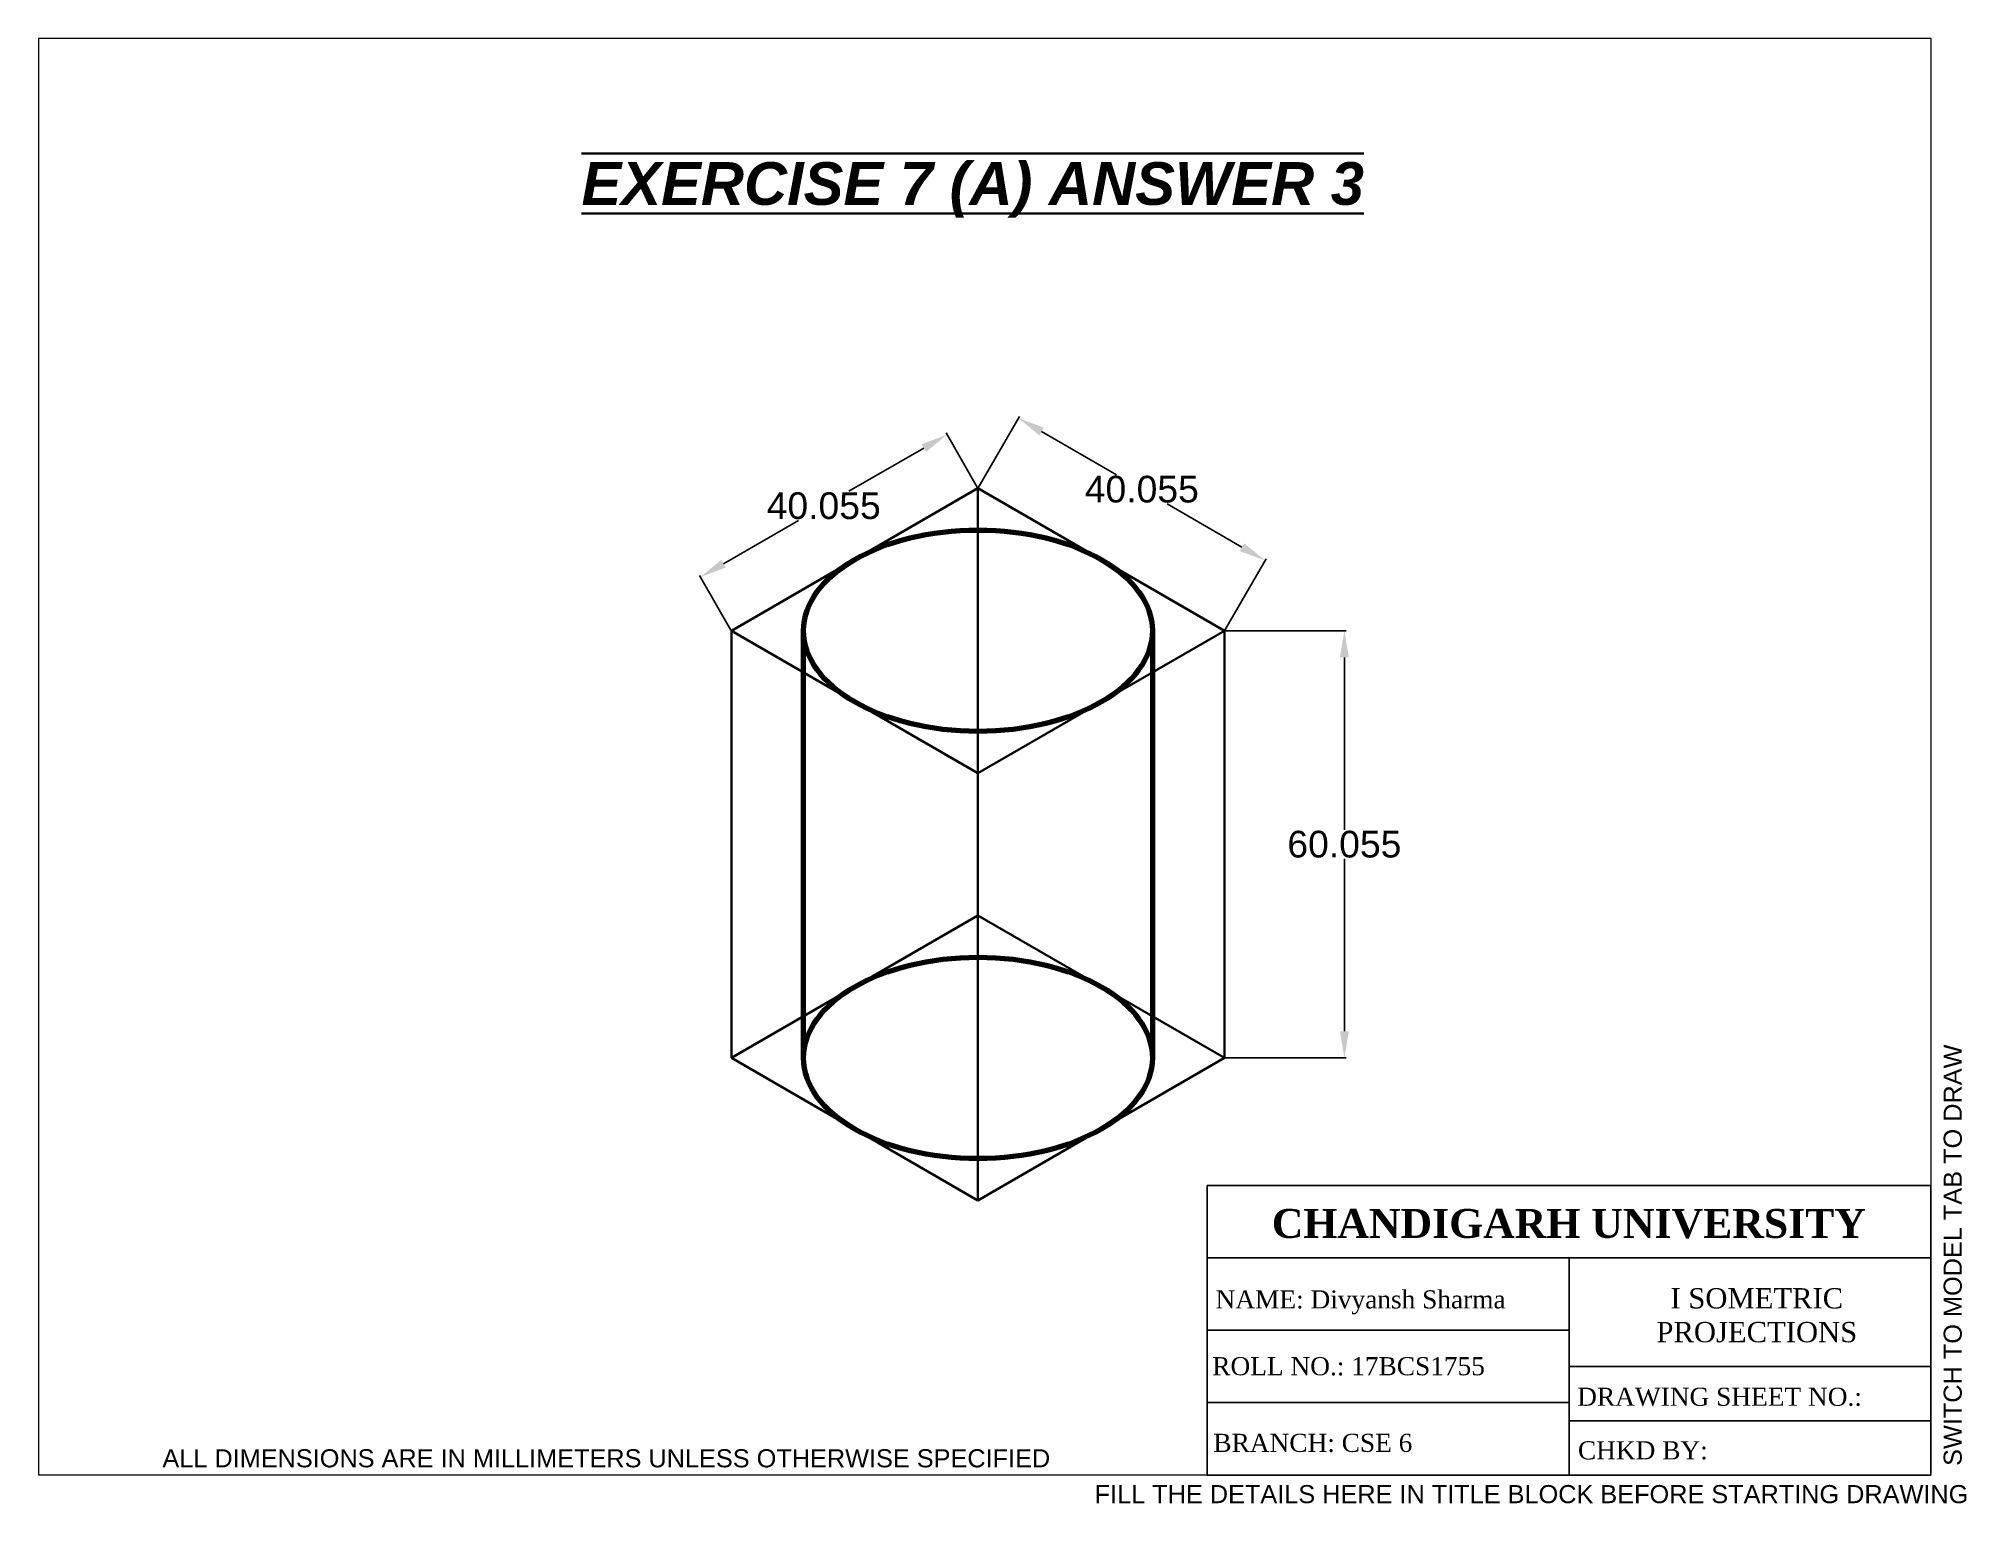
# Paper-space layout 'Layout1' of a CAD drawing. Header units: millimetres. Extents: x 0 to 266, y -4 to 198.
# The model-space entities are those that its viewports show. They can reach past a viewport. Long polylines and large blocks are cut down to what shows.
import ezdxf

# ---------------------------------------------------------------- set-up
doc = ezdxf.new("R2010")
doc.units = ezdxf.units.MM
doc.header["$PDMODE"] = 32
doc.linetypes.add('ACAD_ISO08W100', pattern=[36, 24, -3, 6, -3])
doc.layers.add('Comments', color=10, linetype='Continuous', lineweight=13, plot=False)
doc.layers.add('thick continuous', color=7, linetype='Continuous', lineweight=30)
doc.styles.get("Standard").update_dxf_attribs({"font": 'arial.ttf'})
doc.dimstyles.get("Standard").update_dxf_attribs({"dimscale": 1.5, "dimtxt": 2.5, "dimasz": 2.5, "dimexe": 0.18, "dimexo": 0.0625, "dimgap": 0.09, "dimtad": 0, "dimtih": 1, "dimtoh": 1, "dimdec": 1, "dimzin": 0, "dimdsep": 46, "dimtxsty": 'Standard', "dimcen": 0.09, "dimadec": 0, "dimazin": 0, "dimtfac": 1, "dimtdec": 1, "dimtofl": 0, "dimtmove": 0, "dimatfit": 3, "dimfxl": 1, "dimtolj": 1, "dimtzin": 0, "dimarcsym": 0})

# ---------------------------------------------------------------- blocks, each defined once
blk = doc.blocks.new('*D19')
at = {"layer": 'Defpoints', "color": 0}
for p in [(224.1, 97.07), (224.1, 37.07), (240.92, 37.07)]:
    blk.add_point(p, dxfattribs=at)
at = {"layer": 'thick continuous', "color": 0, "lineweight": -2}
for p, q in [((224.19, 97.07), (241.19, 97.07)), ((240.92, 93.32), (240.92, 69.12)), ((240.92, 40.82), (240.92, 65.02)), ((224.19, 37.07), (241.19, 37.07))]:
    blk.add_line(p, q, dxfattribs=at)
at = {"layer": 'thick continuous', "color": 0}
for points in [[(241.55, 93.32), (240.3, 93.32), (240.92, 97.07)], [(240.3, 40.82), (241.55, 40.82), (240.92, 37.07)]]:
    blk.add_solid(points, dxfattribs=at)
at = {"layer": 'thick continuous', "color": 0, "insert": (240.92, 67.07), "char_height": 3.75, "attachment_point": 5}
blk.add_mtext('\\A1;60.055', dxfattribs=at)
blk = doc.blocks.new('*D20')
at = {"layer": 'Defpoints', "color": 0}
for p in [(189.46, 117.07), (229.79, 106.93), (224.1, 97.07)]:
    blk.add_point(p, dxfattribs=at)
at = {"layer": 'thick continuous', "color": 0, "lineweight": -2}
for p, q in [((189.51, 117.15), (195.28, 127.16)), ((198.4, 125.05), (208.92, 118.98)), ((226.54, 108.8), (216.02, 114.88)), ((224.15, 97.15), (229.93, 107.16))]:
    blk.add_line(p, q, dxfattribs=at)
at = {"layer": 'thick continuous', "color": 0}
for points in [[(198.71, 125.59), (198.08, 124.51), (195.15, 126.93)], [(226.23, 108.26), (226.86, 109.34), (229.79, 106.93)]]:
    blk.add_solid(points, dxfattribs=at)
at = {"layer": 'thick continuous', "color": 0, "insert": (212.47, 116.93), "char_height": 3.75, "attachment_point": 5}
blk.add_mtext('\\A1;40.055', dxfattribs=at)
blk = doc.blocks.new('*D21')
at = {"layer": 'Defpoints', "color": 0}
for p in [(185.11, 124.61), (189.46, 117.07), (154.82, 97.07)]:
    blk.add_point(p, dxfattribs=at)
at = {"layer": 'thick continuous', "color": 0, "lineweight": -2}
for p, q in [((189.41, 117.15), (184.98, 124.84)), ((181.86, 122.73), (171.34, 116.66)), ((153.72, 106.48), (164.24, 112.56)), ((154.77, 97.15), (150.33, 104.84))]:
    blk.add_line(p, q, dxfattribs=at)
at = {"layer": 'thick continuous', "color": 0}
for points in [[(182.18, 122.19), (181.55, 123.27), (185.11, 124.61)], [(153.4, 107.02), (154.03, 105.94), (150.47, 104.61)]]:
    blk.add_solid(points, dxfattribs=at)
at = {"layer": 'thick continuous', "color": 0, "insert": (167.79, 114.61), "char_height": 3.75, "attachment_point": 5}
blk.add_mtext('\\A1;40.055', dxfattribs=at)

msp = doc.modelspace()

# ---------------------------------------------------------------- linework, layer by layer
at = {"layer": 'thick continuous'}
for p, q in [((154.82, 97.07), (189.46, 117.07)), ((189.46, 57.07), (189.46, 117.07)), ((189.46, 117.07), (224.1, 97.07)), ((154.82, 37.07), (154.82, 97.07)), ((189.46, 77.07), (154.82, 97.07)), ((224.1, 97.07), (189.46, 77.07)), ((224.1, 37.07), (224.1, 97.07)), ((189.46, 17.07), (189.46, 77.07)), ((154.82, 37.07), (189.46, 57.07)), ((189.46, 57.07), (224.1, 37.07)), ((189.46, 17.07), (154.82, 37.07)), ((224.1, 37.07), (189.46, 17.07))]:
    msp.add_line(p, q, dxfattribs=at)
at = {"layer": 'thick continuous', "lineweight": 100}
for points in [[(164.96, 37.07), (164.96, 97.07)], [(213.95, 97.07), (213.95, 37.07)]]:
    msp.add_lwpolyline(points, dxfattribs=at)
for centre in [(189.46, 97.07), (189.46, 37.07)]:
    msp.add_ellipse(centre, major_axis=(-24.49, 0), ratio=0.57735, dxfattribs=at)

# ---------------------------------------------------------------- texts
at = {"layer": 'thick continuous', "insert": (133.77, 162.88), "char_height": 6, "attachment_point": 1}
msp.add_mtext_dynamic_manual_height_columns('{\\fArial|b1|i1|c0|p34;\\L\\OEXERCISE 7 (A) ANSWER 3}', width=221.8034, gutter_width=12.5, heights=[1.81], dxfattribs=at)

# ---------------------------------------------------------------- dimensions: what is measured, and where the dimension line sits
at = {"layer": 'thick continuous'}
for p1, p2, distance, picture, middle in [((154.82, 97.07), (189.46, 117.07), 8.7, '*D21', (167.79, 114.61)), ((189.46, 117.07), (224.1, 97.07), 11.38, '*D20', (212.47, 116.93))]:
    dim = msp.add_aligned_dim(p1=p1, p2=p2, distance=distance, text='<>55', dimstyle='Standard', dxfattribs=at)
    dim.commit()
    dim.dimension.update_dxf_attribs({"geometry": picture, "text_midpoint": middle})
dim = msp.add_linear_dim(base=(240.92, 37.07), p1=(224.1, 97.07), p2=(224.1, 37.07), angle=90, text='<>55', dimstyle='Standard', dxfattribs=at)
dim.commit()
dim.dimension.update_dxf_attribs({"geometry": '*D19', "text_midpoint": (240.92, 67.07)})

psp = doc.layouts.get("Layout1")

# ---------------------------------------------------------------- linework, layer by layer
for p, q in [((161.41, 40), (261.41, 40)), ((161.41, 40), (161.41, 0)), ((261.41, 40), (261.41, 0)), ((161.41, 30), (261.41, 30)), ((161.41, 30), (194.27, 30)), ((211.41, 30), (211.41, 0)), ((161.41, 20), (211.41, 20)), ((211.41, 15), (261.41, 15)), ((161.41, 10), (211.41, 10)), ((211.41, 7.5), (261.41, 7.5)), ((161.41, 0), (261.41, 0))]:
    psp.add_line(p, q)

# ---------------------------------------------------------------- texts
at = {"attachment_point": 1}
for s, width, insert, char_height in [('\\pxqc;{\\fTimes New Roman|b1|i0|c0|p18;CHANDIGARH UNIVERSITY}', 80.8177, (170.98, 36.75), 4), ('\\pxqc;{\\fTimes New Roman|b0|i0|c0|p18;I SOMETRIC PROJECTIONS}', 46.4985, (214.1, 25.81), 2.8)]:
    psp.add_mtext_dynamic_manual_height_columns(s, width=width, gutter_width=40, heights=[0], dxfattribs=dict(at, insert=insert, char_height=char_height))
at = {"linetype": 'ACAD_ISO08W100', "lineweight": 100, "char_height": 2.5, "attachment_point": 1}
for s, width, gutter_width, insert in [('{\\fTimes New Roman|b0|i0|c0|p18;NAME: Divyansh Sharma}', 45.3199, 45.32, (162.59, 25.51)), ('{\\fTimes New Roman|b0|i0|c0|p18;ROLL NO.: 17BCS1755}', 45.3199, 25, (162.13, 16.28)), ('{\\fTimes New Roman|b0|i0|c0|p18;DRAWING SHEET NO.:}', 45.3199, 25, (212.54, 12.06)), ('{\\fTimes New Roman|b0|i0|c0|p18;BRANCH: CSE 6}', 45.3199, 25, (162.28, 5.69)), ('{\\fTimes New Roman|b0|i0|c0|p18;CHKD BY: }', 47.9779, 25, (212.64, 4.66))]:
    psp.add_mtext_dynamic_manual_height_columns(s, width=width, gutter_width=gutter_width, heights=[0], dxfattribs=dict(at, insert=insert))
at = {"layer": 'Comments'}
psp.add_text('SWITCH TO MODEL TAB TO DRAW', height=2.5, rotation=90, dxfattribs=at).set_placement((265.66, 1.26))
psp.add_text('FILL THE DETAILS HERE IN TITLE BLOCK BEFORE STARTING DRAWING', height=2.5, dxfattribs=at).set_placement((145.88, -3.89))
at = {"layer": 'thick continuous'}
psp.add_text('ALL DIMENSIONS ARE IN MILLIMETERS UNLESS OTHERWISE SPECIFIED', height=2.5, dxfattribs=at).set_placement((17.11, 1.06))

# ---------------------------------------------------------------- viewports
psp.add_viewport(center=(130.71, 99.21), size=(261.41, 198.4125), view_center_point=(190.42, 79.37), view_height=201.7413, dxfattribs=at)

doc.saveas('drawing.dxf')
